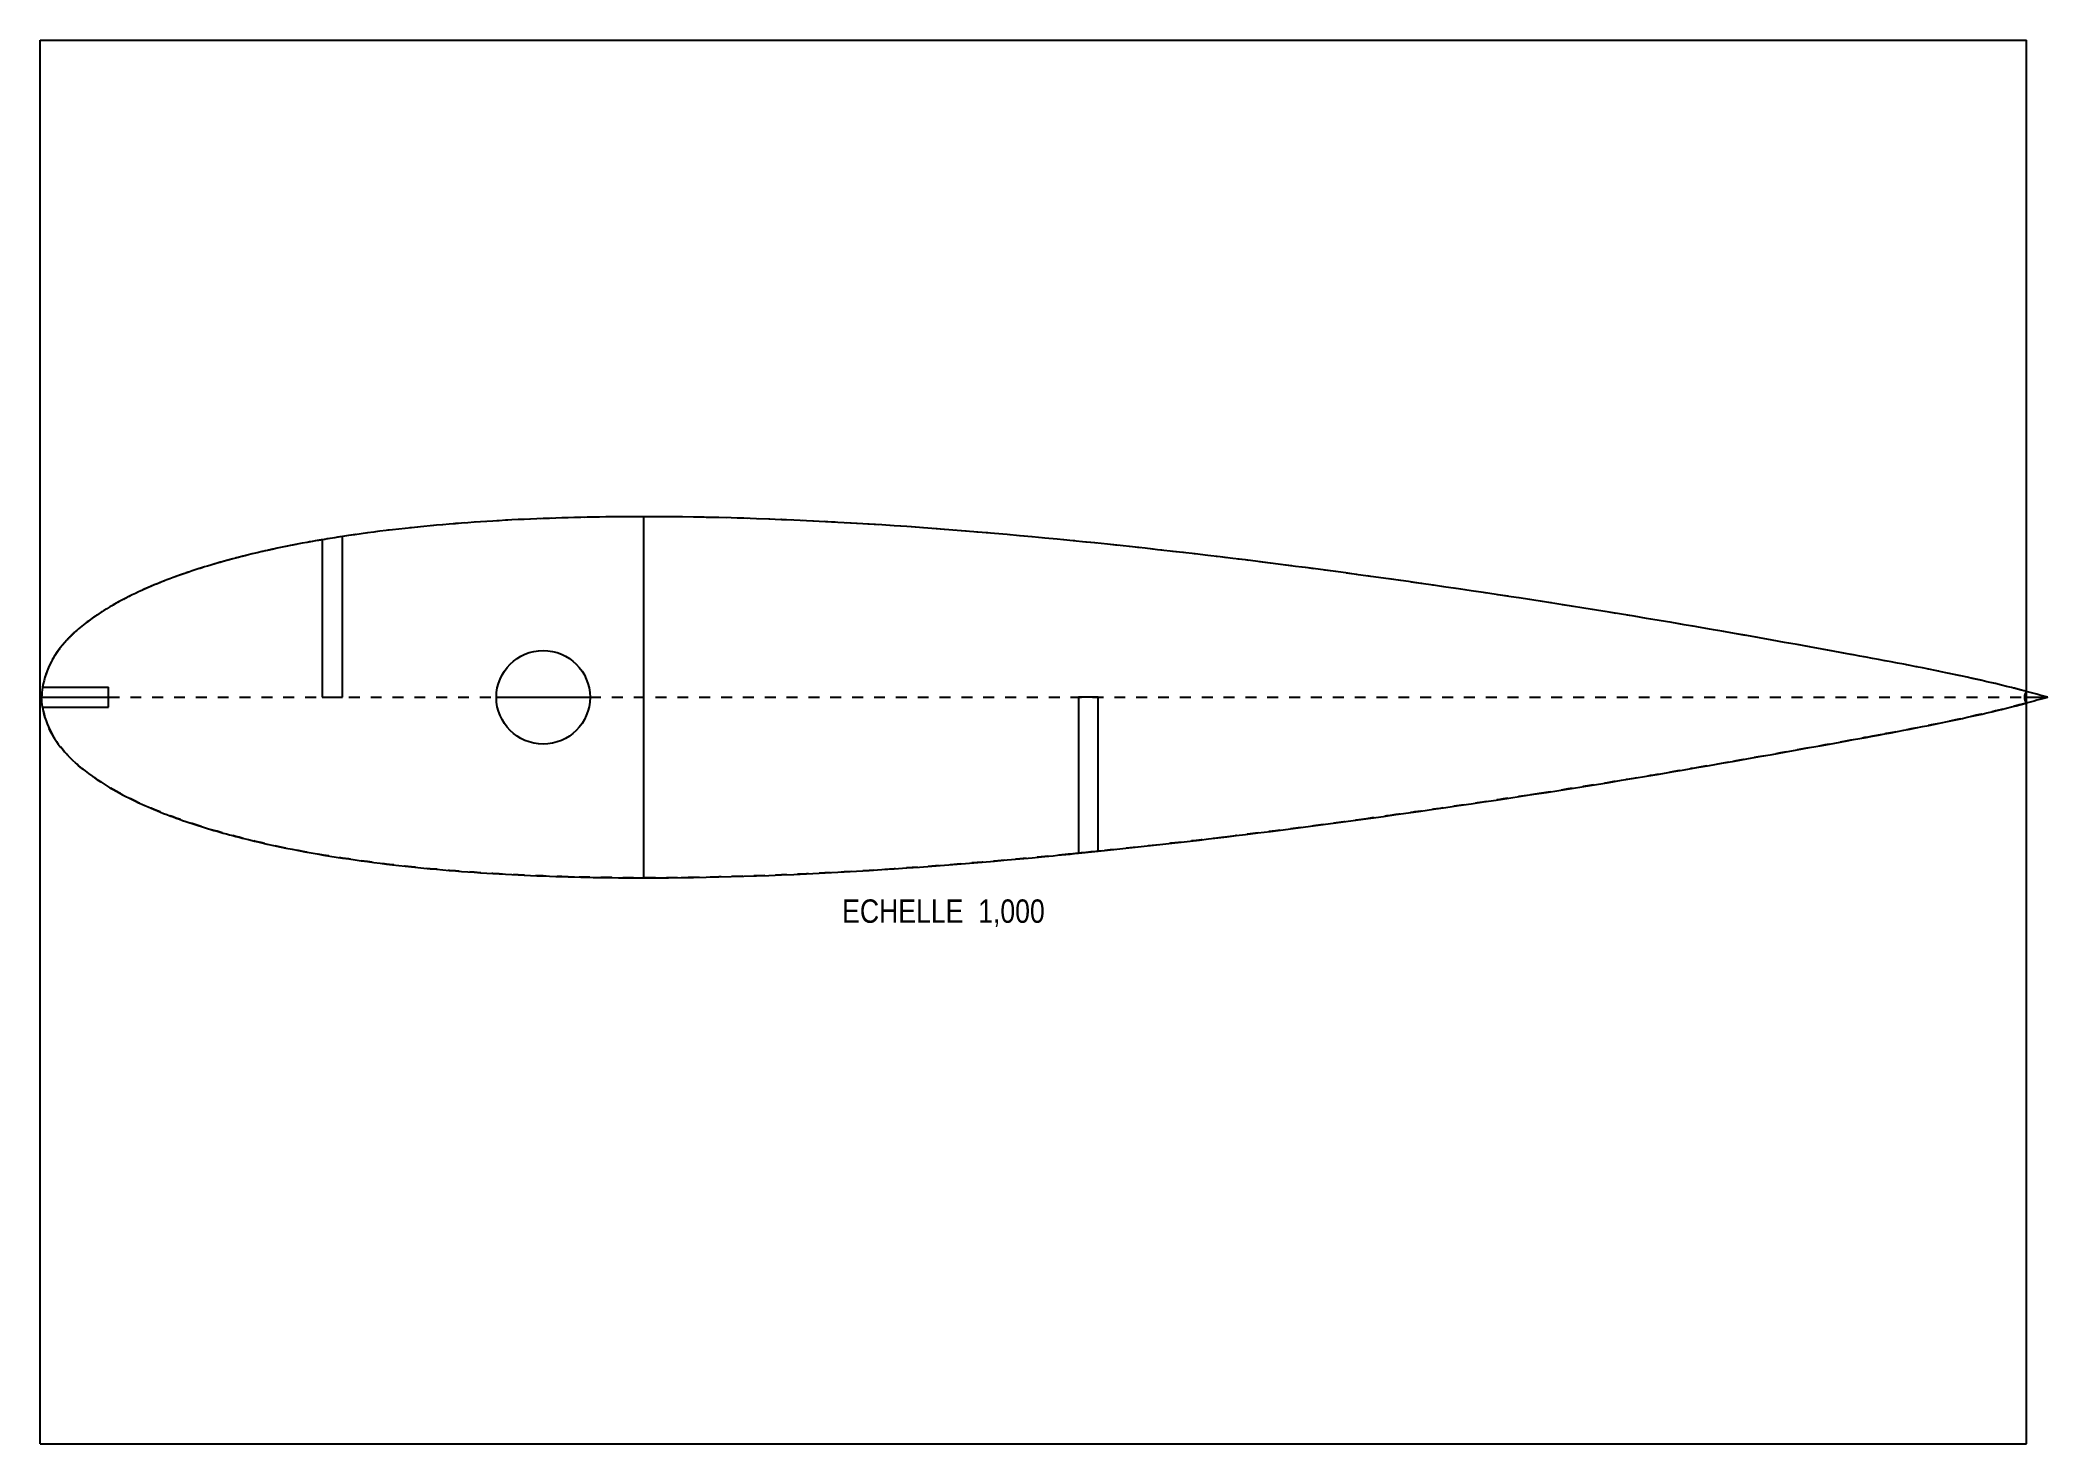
# Model space of a CAD drawing. Header units: millimetres. Extents: x 0 to 300, y 0 to 210.
import ezdxf

# ---------------------------------------------------------------- set-up
doc = ezdxf.new("R2010")
doc.units = ezdxf.units.MM
doc.header["$LTSCALE"] = 16.335
doc.linetypes.add('HIDDEN', pattern=[0.2, 0.1, -0.1])
doc.layers.get('0').update_dxf_attribs({"linetype": 'CONTINUOUS'})
doc.layers.add('02___PRT_ALL_AXES', color=7, linetype='CONTINUOUS')
doc.layers.add('03___PRT_ALL_CURVES', color=7, linetype='CONTINUOUS')
doc.styles.get("Standard").update_dxf_attribs({"font": 'txt', "width": 0.85})

msp = doc.modelspace()

# ---------------------------------------------------------------- linework, layer by layer
at = {"color": 7, "linetype": 'CONTINUOUS'}
for p, q in [((0, 0), (0, 210)), ((0, 210), (297, 210)), ((297, 0), (297, 210)), ((45.19, 135.74), (42.19, 135.26)), ((42.19, 135.26), (42.19, 111.69)), ((45.19, 111.69), (45.19, 135.74)), ((0.37, 113.19), (10.22, 113.19)), ((10.22, 110.19), (10.22, 113.19)), ((42.19, 111.69), (45.19, 111.69)), ((158.23, 111.69), (155.28, 111.69)), ((155.28, 111.69), (155.28, 88.36)), ((158.23, 88.66), (158.23, 111.69)), ((0.37, 110.19), (10.22, 110.19)), ((155.28, 88.36), (158.23, 88.66)), ((0, 0), (297, 0))]:
    msp.add_line(p, q, dxfattribs=at)
for points, knots in [([(90.22, 138.7), (85.21, 138.7), (75.2, 138.53), (60.17, 137.64), (50.18, 136.5), (45.19, 135.74)], [0, 0, 0, 0, 0.332205, 0.664975, 1, 1, 1, 1]), ([(296.96, 112.58), (293.07, 113.6), (284.19, 115.63), (265.24, 119.14), (240.27, 123.6), (210.26, 128.27), (180.26, 132.35), (150.26, 135.67), (120.25, 138.03), (100.22, 138.7), (90.22, 138.7)], [0, 0, 0, 0, 0.057781, 0.130968, 0.276923, 0.422402, 0.567442, 0.712041, 0.856198, 1, 1, 1, 1]), ([(42.19, 135.26), (38.17, 134.58), (31.61, 133.24), (22.61, 130.67), (14.97, 127.78), (8.6, 124.35), (3.02, 119.71), (0.84, 115.99), (0.37, 113.19)], [0, 0, 0, 0, 0.246644, 0.404112, 0.566308, 0.739959, 0.839943, 1, 1, 1, 1]), ([(0.37, 110.19), (0.84, 107.4), (3.02, 103.67), (8.6, 99.04), (14.97, 95.61), (22.61, 92.71), (32.6, 89.86), (45.13, 87.46), (60.18, 85.74), (75.2, 84.85), (85.21, 84.68), (90.22, 84.68)], [0, 0, 0, 0, 0.081165, 0.131866, 0.219924, 0.302173, 0.382025, 0.538427, 0.692885, 0.846572, 1, 1, 1, 1]), ([(158.23, 88.66), (165.57, 89.42), (182.92, 91.4), (210.26, 95.11), (240.27, 99.78), (265.24, 104.25), (284.19, 107.75), (293.07, 109.78), (296.96, 110.8)], [0, 0, 0, 0, 0.157399, 0.372771, 0.588794, 0.805524, 0.914201, 1, 1, 1, 1]), ([(90.22, 84.68), (100.22, 84.68), (120.25, 85.35), (141.92, 87.06), (153.59, 88.19), (155.28, 88.36)], [0, 0, 0, 0, 0.460413, 0.921967, 1, 1, 1, 1])]:
    msp.add_open_spline(points, degree=3, knots=knots, dxfattribs=at)
at = {"layer": '02___PRT_ALL_AXES', "color": 7, "linetype": 'CONTINUOUS'}
msp.add_circle((75.22, 111.69), 7, dxfattribs=at)
msp.add_arc((298.47, 111.69), 1.75, 149.5043, 210.4957, dxfattribs=at)
at = {"layer": '03___PRT_ALL_CURVES', "color": 4, "linetype": 'CONTINUOUS'}
for p, q in [((90.22, 138.7), (90.22, 84.68)), ((0.22, 111.69), (10.22, 111.69)), ((68.22, 111.69), (82.22, 111.69)), ((296.74, 111.69), (300.22, 111.69))]:
    msp.add_line(p, q, dxfattribs=at)
at = {"layer": '03___PRT_ALL_CURVES', "color": 8, "linetype": 'HIDDEN'}
for p, q in [((10.22, 111.69), (68.22, 111.69)), ((82.22, 111.69), (296.74, 111.69)), ((296.96, 112.58), (296.63, 112.67)), ((0.37, 110.19), (0.37, 110.24)), ((0.38, 110.15), (0.37, 110.19)), ((296.96, 110.8), (296.63, 110.72)), ((275.45, 106.14), (274, 105.87)), ((252.45, 101.98), (248.4, 101.28)), ((224.49, 97.35), (222.69, 97.07)), ((178.76, 90.98), (177.02, 90.77)), ((155.28, 88.36), (153.96, 88.23)), ((158.88, 88.73), (158.23, 88.66))]:
    msp.add_line(p, q, dxfattribs=at)
for centre, radius, start, end in [((68.79, -23.19), 160.67, 99.7684, 102.1709), ((72.06, -41.53), 179.29, 99.5909, 99.8059), ((58.95, 18.87), 117.46, 104.9516, 105.5073), ((62.68, 4.7), 132.12, 102.5462, 104.93), ((65.56, -7.78), 144.92, 102.2082, 102.585), ((46.87, 56.82), 77.62, 108.8604, 112.5954), ((50.9, 45.42), 89.72, 108.6232, 108.9364), ((34.49, 84.19), 47.56, 117.6065, 118.1914), ((43.32, 65.6), 68.15, 112.6712, 113.1992), ((28.33, 94.61), 35.45, 123.8915, 124.6792), ((15.1, 109.73), 15.29, 143.3967, 144.376), ((12.63, 111.17), 12.42, 157.2505, 170.436), ((12.87, 111.07), 12.68, 156.3779, 157.2714), ((12.88, 111.12), 12.67, 170.4093, 170.5868), ((12.89, 111.12), 12.69, 170.5868, 170.8071)]:
    msp.add_arc(centre, radius, start, end, dxfattribs=at)
at = {"layer": '03___PRT_ALL_CURVES', "color": 4, "linetype": 'CONTINUOUS'}
for centre, radius, start, end in [((73.87, -52.4), 190.31, 98.6608, 99.5835), ((13.28, 111.06), 13.08, 170.8402, 177.2421), ((251.54, -60.47), 178.91, 74.2114, 75.2931)]:
    msp.add_arc(centre, radius, start, end, dxfattribs=at)
at = {"layer": '03___PRT_ALL_CURVES', "color": 8, "linetype": 'HIDDEN'}
for points, knots in [([(296.63, 112.67), (292.85, 113.65), (284.08, 115.65), (265.24, 119.14), (240.27, 123.6), (210.26, 128.27), (180.26, 132.35), (150.26, 135.67), (120.25, 138.03), (95.22, 138.87), (75.2, 138.53), (60.18, 137.64), (50.19, 136.51), (45.22, 135.75)], [0, 0, 0, 0, 0.046235, 0.10649, 0.226655, 0.346427, 0.465838, 0.584886, 0.703571, 0.821963, 0.881142, 0.940423, 1, 1, 1, 1]), ([(27.54, 132.06), (25.92, 131.61), (24.15, 131.07), (22.4, 130.49), (22.25, 130.44)], [0, 0, 0, 0, 0.910731, 1, 1, 1, 1]), ([(16.47, 128.24), (16.05, 128.06), (14.69, 127.46), (13.36, 126.82), (12.45, 126.34)], [0, 0, 0, 0, 0.308639, 1, 1, 1, 1]), ([(8.16, 123.77), (8.01, 123.67), (6.96, 122.93), (5.94, 122.12), (5.13, 121.38)], [0, 0, 0, 0, 0.139549, 1, 1, 1, 1]), ([(5.13, 121.38), (4.73, 121), (3.91, 120.2), (3.18, 119.32), (2.83, 118.85)], [0, 0, 0, 0, 0.479184, 1, 1, 1, 1]), ([(153.96, 88.23), (152.71, 88.11), (141.48, 87.02), (120.25, 85.35), (95.22, 84.52), (75.2, 84.85), (60.18, 85.74), (45.13, 87.46), (32.6, 89.86), (22.61, 92.71), (14.97, 95.61), (8.6, 99.04), (3.03, 103.66), (0.85, 107.37), (0.38, 110.15)], [0, 0, 0, 0, 0.023264, 0.209442, 0.395161, 0.487995, 0.580987, 0.674445, 0.76908, 0.817396, 0.867163, 0.920445, 0.951123, 1, 1, 1, 1]), ([(296.63, 110.72), (292.85, 109.73), (285.81, 108.12), (278.71, 106.75), (275.45, 106.14)], [0, 0, 0, 0, 0.540915, 1, 1, 1, 1]), ([(274, 105.87), (272.74, 105.64), (265.56, 104.32), (258.37, 103.02), (252.45, 101.98)], [0, 0, 0, 0, 0.175768, 1, 1, 1, 1]), ([(248.4, 101.28), (245.67, 100.81), (237.71, 99.45), (229.73, 98.17), (224.49, 97.35)], [0, 0, 0, 0, 0.342494, 1, 1, 1, 1]), ([(222.69, 97.07), (218.53, 96.43), (211.87, 95.44), (205.21, 94.48), (202.7, 94.13)], [0, 0, 0, 0, 0.624233, 1, 1, 1, 1]), ([(198.31, 93.52), (192.28, 92.69), (185.77, 91.84), (179.24, 91.04), (178.76, 90.98)], [0, 0, 0, 0, 0.925398, 1, 1, 1, 1])]:
    msp.add_open_spline(points, degree=3, knots=knots, dxfattribs=at)
for points in [[(12.02, 126.12), (10.83, 125.48), (9.68, 124.79), (8.56, 124.04)], [(2.67, 118.64), (2.12, 117.86), (1.64, 117.04), (1.25, 116.15)], [(202.7, 94.13), (201.24, 93.92), (199.77, 93.72), (198.31, 93.52)], [(177.02, 90.77), (170.98, 90.04), (164.93, 89.36), (158.88, 88.73)]]:
    msp.add_open_spline(points, degree=3, dxfattribs=at)
at = {"layer": '03___PRT_ALL_CURVES', "color": 4, "linetype": 'CONTINUOUS'}
for points in [[(0.37, 110.24), (0.29, 110.71), (0.24, 111.19), (0.22, 111.69)], [(300.22, 111.69), (299.13, 111.39), (298.04, 111.09), (296.96, 110.8)], [(158.23, 88.66), (157.25, 88.56), (156.26, 88.46), (155.28, 88.36)]]:
    msp.add_open_spline(points, degree=3, dxfattribs=at)

# ---------------------------------------------------------------- texts
at = {"color": 2, "linetype": 'CONTINUOUS', "insert": (150.22, 81.45), "char_height": 3.5, "width": 41.65, "attachment_point": 3, "line_spacing_factor": 0.9}
msp.add_mtext('ECHELLE  1,000', dxfattribs=at)

doc.saveas('drawing.dxf')
